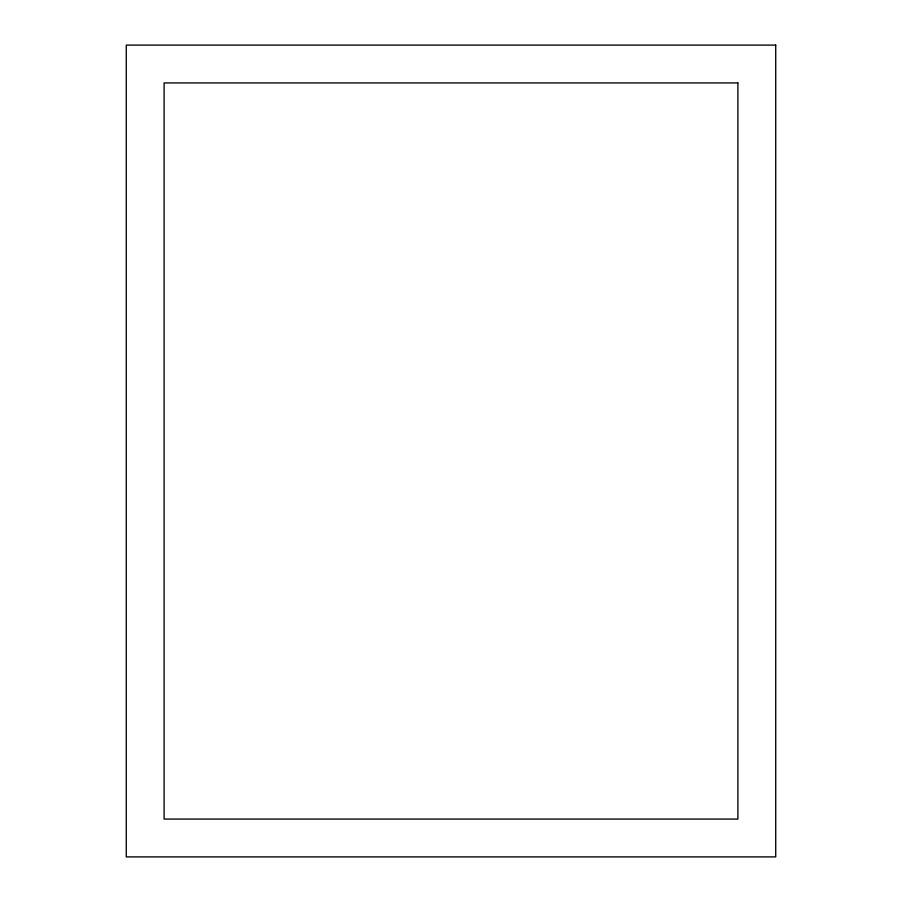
<?xml version="1.0" encoding="UTF-8"?>
<svg xmlns="http://www.w3.org/2000/svg" width="902" height="902" viewBox="0 0 902 902"><rect width="100%" height="100%" fill="white"/><g stroke="black" fill="none" stroke-linecap="round" stroke-linejoin="round"><path stroke-width="1.35" d="M775.72 45.1L126.28 45.1L126.28 856.9L775.72 856.9L775.72 45.1M737.892 82.928L164.108 82.928L164.108 819.072L737.892 819.072L737.892 82.928"/></g></svg>
